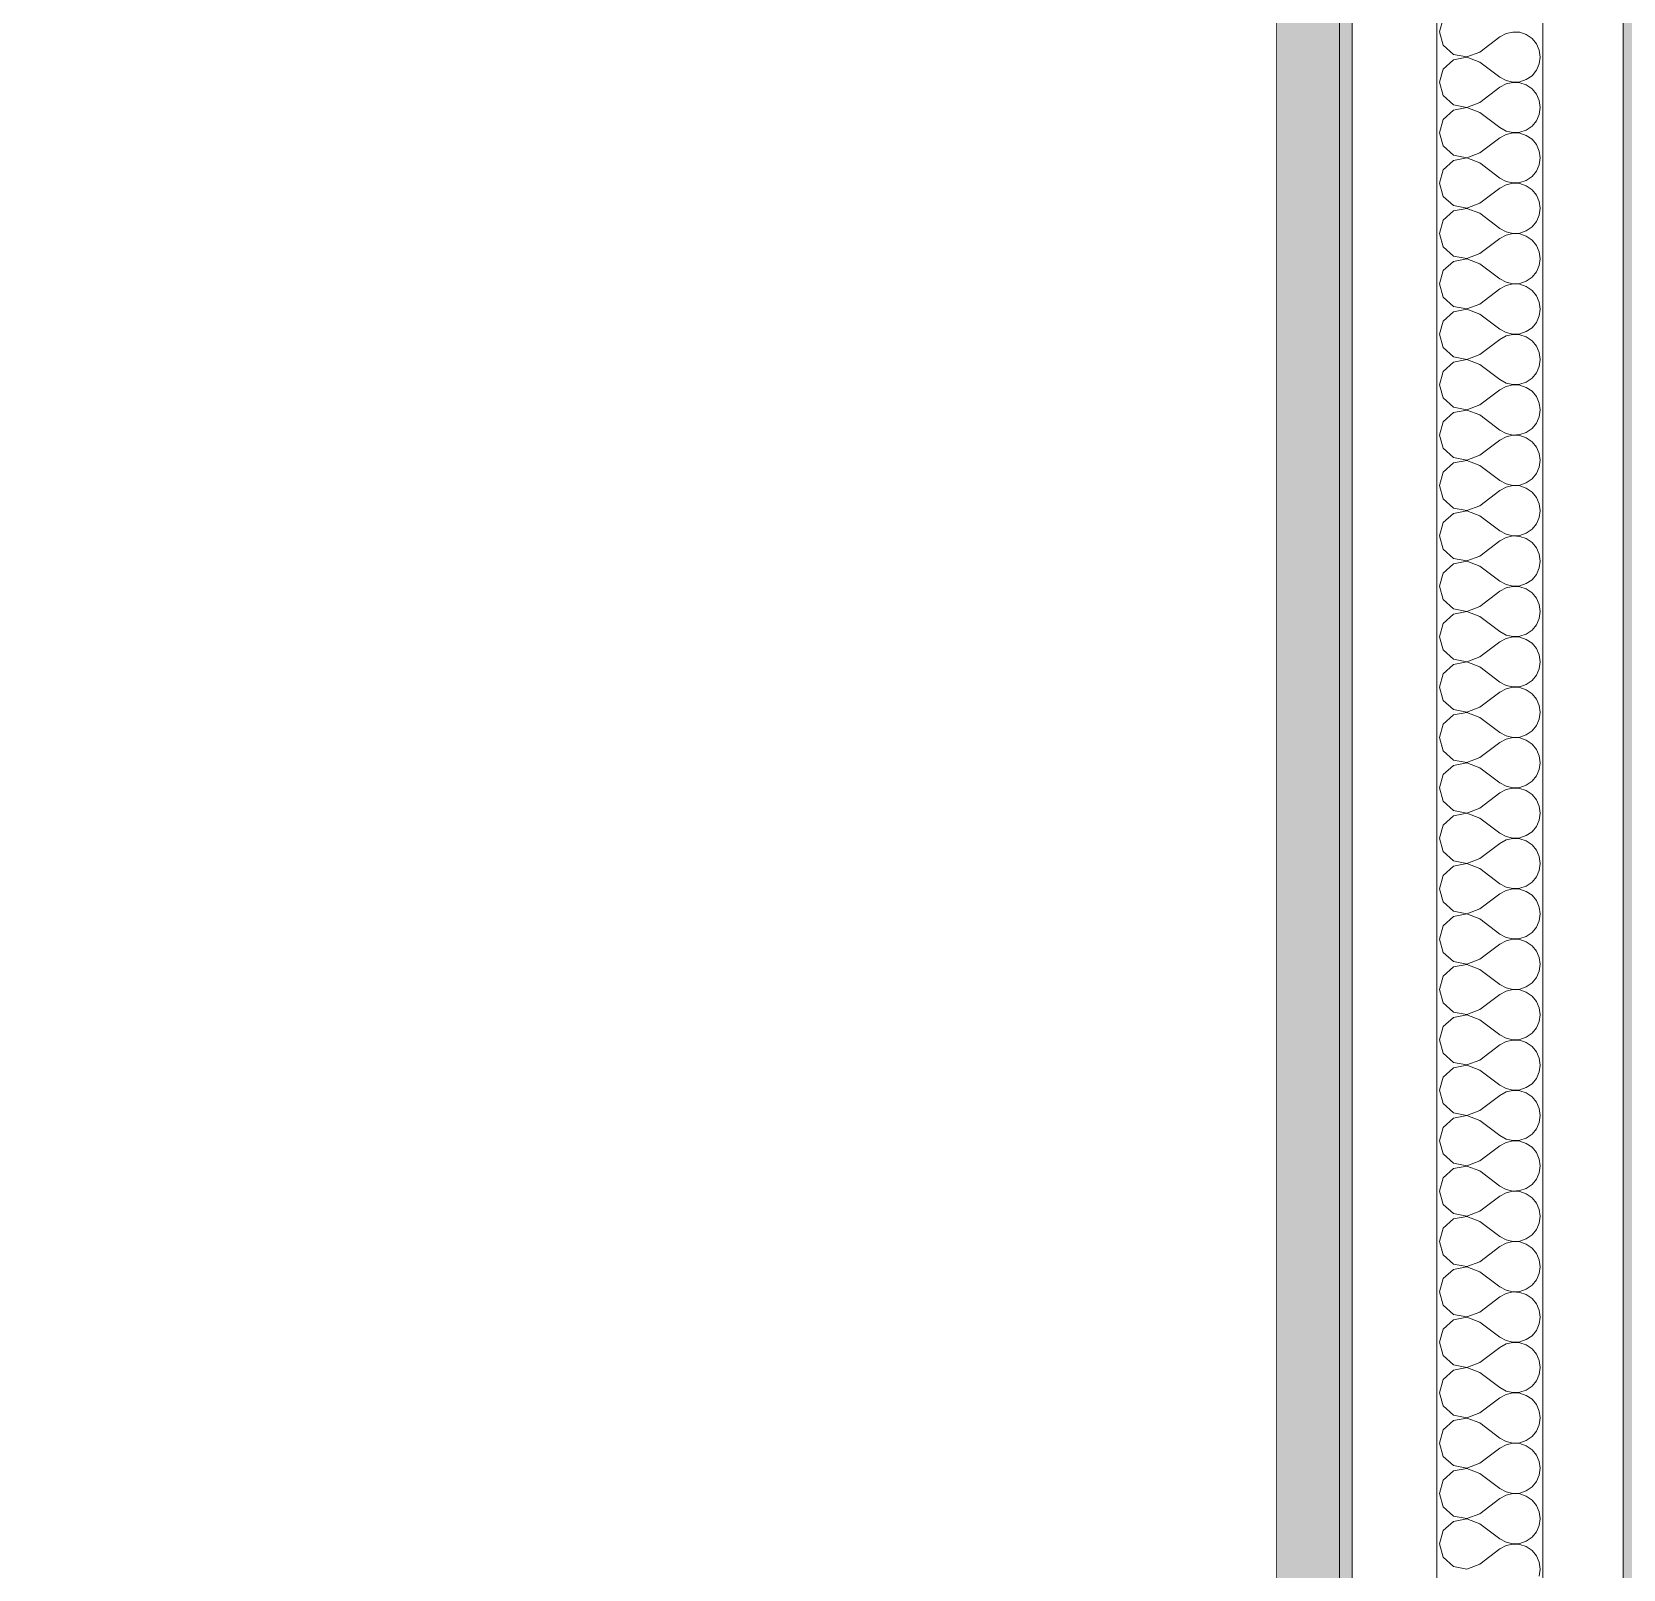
# Model space of a CAD drawing. Header units: millimetres. Extents: x -48147 to 1417267, y -496296 to 18123.
# Drawn here: x 1366228.7 to 1366638.7, y -476941.9 to -476546 of the extents above; entities that cross this region are included whole.
import ezdxf

# ---------------------------------------------------------------- set-up
doc = ezdxf.new("R2010")
doc.units = ezdxf.units.MM
doc.header["$MEASUREMENT"] = 0
doc.linetypes.add('Wipeout_Contour', pattern=[1000, 0, -1000])
doc.layers.add('New_A-25-M_Wall_Int', color=7, linetype='Continuous')
doc.layers.add('New_A-25-M_Wall_Int_Pen_No__1', color=7, linetype='Continuous', lineweight=13)
doc.layers.add('New_A-25-M_Wall_Int_Pen_No__107', color=7, linetype='Continuous', lineweight=15, true_color=0xa6a6a6)

# ---------------------------------------------------------------- blocks, each defined once
blk = doc.blocks.new('*X65', base_point=(1376122.47, -491272.82))
at = {"layer": 'New_A-25-M_Wall_Int_Pen_No__107', "linetype": 'Continuous'}
for p, q in [((1366592.32, -476542.58), (1366591.35, -476545.99)), ((1366591.35, -476545.99), (1366592.32, -476549.4)), ((1366608.5, -476546.42), (1366606.93, -476547.29)), ((1366610.24, -476546.02), (1366608.5, -476546.42)), ((1366612.03, -476546.1), (1366610.24, -476546.02)), ((1366613.73, -476546.67), (1366612.03, -476546.1)), ((1366615.2, -476547.69), (1366613.73, -476546.67)), ((1366592.32, -476549.4), (1366594.94, -476551.79)), ((1366601.74, -476551.18), (1366606.93, -476547.29)), ((1366616.35, -476549.07), (1366615.2, -476547.69)), ((1366617.07, -476550.71), (1366616.35, -476549.07)), ((1366617.32, -476552.48), (1366617.07, -476550.71)), ((1366594.94, -476553.17), (1366592.32, -476555.56)), ((1366594.94, -476551.79), (1366598.43, -476552.45)), ((1366598.43, -476552.51), (1366594.94, -476553.17)), ((1366598.43, -476552.45), (1366601.74, -476551.18)), ((1366601.74, -476553.78), (1366598.43, -476552.51)), ((1366601.74, -476553.78), (1366606.93, -476557.67)), ((1366616.35, -476555.89), (1366617.07, -476554.25)), ((1366617.07, -476554.25), (1366617.32, -476552.48)), ((1366592.32, -476555.56), (1366591.35, -476558.97)), ((1366591.35, -476558.97), (1366592.32, -476562.38)), ((1366606.93, -476557.67), (1366608.5, -476558.54)), ((1366608.5, -476558.54), (1366610.24, -476558.94)), ((1366610.24, -476559), (1366608.5, -476559.4)), ((1366610.24, -476558.94), (1366612.03, -476558.86)), ((1366612.03, -476559.08), (1366610.24, -476559)), ((1366612.03, -476558.86), (1366613.73, -476558.29)), ((1366613.73, -476559.66), (1366612.03, -476559.08)), ((1366613.73, -476558.29), (1366615.2, -476557.27)), ((1366615.2, -476557.27), (1366616.35, -476555.89)), ((1366592.32, -476562.38), (1366594.94, -476564.78)), ((1366601.74, -476564.16), (1366606.93, -476560.27)), ((1366608.5, -476559.4), (1366606.93, -476560.27)), ((1366615.2, -476560.67), (1366613.73, -476559.66)), ((1366616.35, -476562.05), (1366615.2, -476560.67)), ((1366617.07, -476563.69), (1366616.35, -476562.05)), ((1366594.94, -476566.15), (1366592.32, -476568.54)), ((1366594.94, -476564.78), (1366598.43, -476565.44)), ((1366598.43, -476565.49), (1366594.94, -476566.15)), ((1366598.43, -476565.44), (1366601.74, -476564.16)), ((1366601.74, -476566.76), (1366598.43, -476565.49)), ((1366601.74, -476566.76), (1366606.93, -476570.65)), ((1366616.35, -476568.87), (1366617.07, -476567.24)), ((1366617.32, -476565.46), (1366617.07, -476563.69)), ((1366617.07, -476567.24), (1366617.32, -476565.46)), ((1366592.32, -476568.54), (1366591.35, -476571.95)), ((1366606.93, -476570.65), (1366608.5, -476571.52)), ((1366612.03, -476571.84), (1366613.73, -476571.27)), ((1366613.73, -476571.27), (1366615.2, -476570.25)), ((1366615.2, -476570.25), (1366616.35, -476568.87)), ((1366591.35, -476571.95), (1366592.32, -476575.36)), ((1366592.32, -476575.36), (1366594.94, -476577.76)), ((1366601.74, -476577.14), (1366606.93, -476573.25)), ((1366608.5, -476572.38), (1366606.93, -476573.25)), ((1366608.5, -476571.52), (1366610.24, -476571.93)), ((1366610.24, -476571.98), (1366608.5, -476572.38)), ((1366610.24, -476571.93), (1366612.03, -476571.84)), ((1366612.03, -476572.07), (1366610.24, -476571.98)), ((1366613.73, -476572.64), (1366612.03, -476572.07)), ((1366615.2, -476573.65), (1366613.73, -476572.64)), ((1366616.35, -476575.03), (1366615.2, -476573.65)), ((1366617.07, -476576.67), (1366616.35, -476575.03)), ((1366594.94, -476579.13), (1366592.32, -476581.52)), ((1366594.94, -476577.76), (1366598.43, -476578.42)), ((1366598.43, -476578.47), (1366594.94, -476579.13)), ((1366598.43, -476578.42), (1366601.74, -476577.14)), ((1366601.74, -476579.74), (1366598.43, -476578.47)), ((1366617.32, -476578.44), (1366617.07, -476576.67)), ((1366617.07, -476580.22), (1366617.32, -476578.44)), ((1366592.32, -476581.52), (1366591.35, -476584.93)), ((1366601.74, -476579.74), (1366606.93, -476583.64)), ((1366606.93, -476583.64), (1366608.5, -476584.5)), ((1366613.73, -476584.25), (1366615.2, -476583.23)), ((1366615.2, -476583.23), (1366616.35, -476581.86)), ((1366616.35, -476581.86), (1366617.07, -476580.22)), ((1366591.35, -476584.93), (1366592.32, -476588.35)), ((1366601.74, -476590.13), (1366606.93, -476586.23)), ((1366608.5, -476585.37), (1366606.93, -476586.23)), ((1366608.5, -476584.5), (1366610.24, -476584.91)), ((1366610.24, -476584.96), (1366608.5, -476585.37)), ((1366610.24, -476584.91), (1366612.03, -476584.82)), ((1366612.03, -476585.05), (1366610.24, -476584.96)), ((1366612.03, -476584.82), (1366613.73, -476584.25)), ((1366613.73, -476585.62), (1366612.03, -476585.05)), ((1366615.2, -476586.63), (1366613.73, -476585.62)), ((1366616.35, -476588.01), (1366615.2, -476586.63)), ((1366592.32, -476588.35), (1366594.94, -476590.74)), ((1366594.94, -476590.74), (1366598.43, -476591.4)), ((1366598.43, -476591.45), (1366594.94, -476592.11)), ((1366598.43, -476591.4), (1366601.74, -476590.13)), ((1366601.74, -476592.72), (1366598.43, -476591.45)), ((1366617.07, -476589.65), (1366616.35, -476588.01)), ((1366617.32, -476591.42), (1366617.07, -476589.65)), ((1366617.07, -476593.2), (1366617.32, -476591.42)), ((1366592.32, -476594.5), (1366591.35, -476597.92)), ((1366594.94, -476592.11), (1366592.32, -476594.5)), ((1366601.74, -476592.72), (1366606.93, -476596.62)), ((1366615.2, -476596.22), (1366616.35, -476594.84)), ((1366616.35, -476594.84), (1366617.07, -476593.2)), ((1366591.35, -476597.92), (1366592.32, -476601.33)), ((1366601.74, -476603.11), (1366606.93, -476599.21)), ((1366606.93, -476596.62), (1366608.5, -476597.48)), ((1366608.5, -476598.35), (1366606.93, -476599.21)), ((1366608.5, -476597.48), (1366610.24, -476597.89)), ((1366610.24, -476597.94), (1366608.5, -476598.35)), ((1366610.24, -476597.89), (1366612.03, -476597.8)), ((1366612.03, -476598.03), (1366610.24, -476597.94)), ((1366612.03, -476597.8), (1366613.73, -476597.23)), ((1366613.73, -476598.6), (1366612.03, -476598.03)), ((1366613.73, -476597.23), (1366615.2, -476596.22)), ((1366615.2, -476599.61), (1366613.73, -476598.6)), ((1366616.35, -476600.99), (1366615.2, -476599.61)), ((1366592.32, -476601.33), (1366594.94, -476603.72)), ((1366594.94, -476603.72), (1366598.43, -476604.38)), ((1366598.43, -476604.38), (1366601.74, -476603.11)), ((1366617.07, -476602.63), (1366616.35, -476600.99)), ((1366617.32, -476604.41), (1366617.07, -476602.63)), ((1366592.32, -476607.48), (1366591.35, -476610.9)), ((1366594.94, -476605.09), (1366592.32, -476607.48)), ((1366598.43, -476604.43), (1366594.94, -476605.09)), ((1366601.74, -476605.7), (1366598.43, -476604.43)), ((1366601.74, -476605.7), (1366606.93, -476609.6)), ((1366615.2, -476609.2), (1366616.35, -476607.82)), ((1366616.35, -476607.82), (1366617.07, -476606.18)), ((1366617.07, -476606.18), (1366617.32, -476604.41)), ((1366591.35, -476610.9), (1366592.32, -476614.31)), ((1366601.74, -476616.09), (1366606.93, -476612.19)), ((1366606.93, -476609.6), (1366608.5, -476610.47)), ((1366608.5, -476611.33), (1366606.93, -476612.19)), ((1366608.5, -476610.47), (1366610.24, -476610.87)), ((1366610.24, -476610.92), (1366608.5, -476611.33)), ((1366610.24, -476610.87), (1366612.03, -476610.78)), ((1366612.03, -476611.01), (1366610.24, -476610.92)), ((1366612.03, -476610.78), (1366613.73, -476610.21)), ((1366613.73, -476611.58), (1366612.03, -476611.01)), ((1366613.73, -476610.21), (1366615.2, -476609.2)), ((1366615.2, -476612.6), (1366613.73, -476611.58)), ((1366592.32, -476614.31), (1366594.94, -476616.7)), ((1366598.43, -476617.36), (1366601.74, -476616.09)), ((1366616.35, -476613.98), (1366615.2, -476612.6)), ((1366617.07, -476615.61), (1366616.35, -476613.98)), ((1366617.32, -476617.39), (1366617.07, -476615.61)), ((1366592.32, -476620.47), (1366591.35, -476623.88)), ((1366594.94, -476618.07), (1366592.32, -476620.47)), ((1366594.94, -476616.7), (1366598.43, -476617.36)), ((1366598.43, -476617.41), (1366594.94, -476618.07)), ((1366601.74, -476618.69), (1366598.43, -476617.41)), ((1366601.74, -476618.69), (1366606.93, -476622.58)), ((1366616.35, -476620.8), (1366617.07, -476619.16)), ((1366617.07, -476619.16), (1366617.32, -476617.39)), ((1366591.35, -476623.88), (1366592.32, -476627.29)), ((1366606.93, -476622.58), (1366608.5, -476623.45)), ((1366608.5, -476624.31), (1366606.93, -476625.18)), ((1366608.5, -476623.45), (1366610.24, -476623.85)), ((1366610.24, -476623.9), (1366608.5, -476624.31)), ((1366610.24, -476623.85), (1366612.03, -476623.77)), ((1366612.03, -476623.99), (1366610.24, -476623.9)), ((1366612.03, -476623.77), (1366613.73, -476623.19)), ((1366613.73, -476624.56), (1366612.03, -476623.99)), ((1366613.73, -476623.19), (1366615.2, -476622.18)), ((1366615.2, -476625.58), (1366613.73, -476624.56)), ((1366615.2, -476622.18), (1366616.35, -476620.8)), ((1366592.32, -476627.29), (1366594.94, -476629.68)), ((1366601.74, -476629.07), (1366606.93, -476625.18)), ((1366616.35, -476626.96), (1366615.2, -476625.58)), ((1366617.07, -476628.6), (1366616.35, -476626.96)), ((1366617.32, -476630.37), (1366617.07, -476628.6)), ((1366594.94, -476631.05), (1366592.32, -476633.45)), ((1366594.94, -476629.68), (1366598.43, -476630.34)), ((1366598.43, -476630.4), (1366594.94, -476631.05)), ((1366598.43, -476630.34), (1366601.74, -476629.07)), ((1366601.74, -476631.67), (1366598.43, -476630.4)), ((1366601.74, -476631.67), (1366606.93, -476635.56)), ((1366616.35, -476633.78), (1366617.07, -476632.14)), ((1366617.07, -476632.14), (1366617.32, -476630.37)), ((1366592.32, -476633.45), (1366591.35, -476636.86)), ((1366591.35, -476636.86), (1366592.32, -476640.27)), ((1366606.93, -476635.56), (1366608.5, -476636.43)), ((1366608.5, -476636.43), (1366610.24, -476636.83)), ((1366610.24, -476636.89), (1366608.5, -476637.29)), ((1366610.24, -476636.83), (1366612.03, -476636.75)), ((1366612.03, -476636.97), (1366610.24, -476636.89)), ((1366612.03, -476636.75), (1366613.73, -476636.17)), ((1366613.73, -476637.55), (1366612.03, -476636.97)), ((1366613.73, -476636.17), (1366615.2, -476635.16)), ((1366615.2, -476635.16), (1366616.35, -476633.78)), ((1366592.32, -476640.27), (1366594.94, -476642.67)), ((1366601.74, -476642.05), (1366606.93, -476638.16)), ((1366608.5, -476637.29), (1366606.93, -476638.16)), ((1366615.2, -476638.56), (1366613.73, -476637.55)), ((1366616.35, -476639.94), (1366615.2, -476638.56)), ((1366617.07, -476641.58), (1366616.35, -476639.94)), ((1366594.94, -476644.04), (1366592.32, -476646.43)), ((1366594.94, -476642.67), (1366598.43, -476643.32)), ((1366598.43, -476643.38), (1366594.94, -476644.04)), ((1366598.43, -476643.32), (1366601.74, -476642.05)), ((1366601.74, -476644.65), (1366598.43, -476643.38)), ((1366601.74, -476644.65), (1366606.93, -476648.54)), ((1366616.35, -476646.76), (1366617.07, -476645.12)), ((1366617.32, -476643.35), (1366617.07, -476641.58)), ((1366617.07, -476645.12), (1366617.32, -476643.35)), ((1366592.32, -476646.43), (1366591.35, -476649.84)), ((1366606.93, -476648.54), (1366608.5, -476649.41)), ((1366612.03, -476649.73), (1366613.73, -476649.16)), ((1366613.73, -476649.16), (1366615.2, -476648.14)), ((1366615.2, -476648.14), (1366616.35, -476646.76)), ((1366591.35, -476649.84), (1366592.32, -476653.25)), ((1366592.32, -476653.25), (1366594.94, -476655.65)), ((1366601.74, -476655.03), (1366606.93, -476651.14)), ((1366608.5, -476650.27), (1366606.93, -476651.14)), ((1366608.5, -476649.41), (1366610.24, -476649.82)), ((1366610.24, -476649.87), (1366608.5, -476650.27)), ((1366610.24, -476649.82), (1366612.03, -476649.73)), ((1366612.03, -476649.95), (1366610.24, -476649.87)), ((1366613.73, -476650.53), (1366612.03, -476649.95)), ((1366615.2, -476651.54), (1366613.73, -476650.53)), ((1366616.35, -476652.92), (1366615.2, -476651.54)), ((1366617.07, -476654.56), (1366616.35, -476652.92)), ((1366594.94, -476657.02), (1366592.32, -476659.41)), ((1366594.94, -476655.65), (1366598.43, -476656.31)), ((1366598.43, -476656.36), (1366594.94, -476657.02)), ((1366598.43, -476656.31), (1366601.74, -476655.03)), ((1366601.74, -476657.63), (1366598.43, -476656.36)), ((1366617.32, -476656.33), (1366617.07, -476654.56)), ((1366617.07, -476658.11), (1366617.32, -476656.33)), ((1366592.32, -476659.41), (1366591.35, -476662.82)), ((1366601.74, -476657.63), (1366606.93, -476661.52)), ((1366606.93, -476661.52), (1366608.5, -476662.39)), ((1366613.73, -476662.14), (1366615.2, -476661.12)), ((1366615.2, -476661.12), (1366616.35, -476659.74)), ((1366616.35, -476659.74), (1366617.07, -476658.11)), ((1366591.35, -476662.82), (1366592.32, -476666.24)), ((1366601.74, -476668.02), (1366606.93, -476664.12)), ((1366608.5, -476663.25), (1366606.93, -476664.12)), ((1366608.5, -476662.39), (1366610.24, -476662.8)), ((1366610.24, -476662.85), (1366608.5, -476663.25)), ((1366610.24, -476662.8), (1366612.03, -476662.71)), ((1366612.03, -476662.94), (1366610.24, -476662.85)), ((1366612.03, -476662.71), (1366613.73, -476662.14)), ((1366613.73, -476663.51), (1366612.03, -476662.94)), ((1366615.2, -476664.52), (1366613.73, -476663.51)), ((1366616.35, -476665.9), (1366615.2, -476664.52)), ((1366592.32, -476666.24), (1366594.94, -476668.63)), ((1366594.94, -476668.63), (1366598.43, -476669.29)), ((1366598.43, -476669.34), (1366594.94, -476670)), ((1366598.43, -476669.29), (1366601.74, -476668.02)), ((1366601.74, -476670.61), (1366598.43, -476669.34)), ((1366617.07, -476667.54), (1366616.35, -476665.9)), ((1366617.32, -476669.31), (1366617.07, -476667.54)), ((1366617.07, -476671.09), (1366617.32, -476669.31)), ((1366592.32, -476672.39), (1366591.35, -476675.8)), ((1366594.94, -476670), (1366592.32, -476672.39)), ((1366601.74, -476670.61), (1366606.93, -476674.51)), ((1366615.2, -476674.1), (1366616.35, -476672.73)), ((1366616.35, -476672.73), (1366617.07, -476671.09)), ((1366591.35, -476675.8), (1366592.32, -476679.22)), ((1366601.74, -476681), (1366606.93, -476677.1)), ((1366606.93, -476674.51), (1366608.5, -476675.37)), ((1366608.5, -476676.24), (1366606.93, -476677.1)), ((1366608.5, -476675.37), (1366610.24, -476675.78)), ((1366610.24, -476675.83), (1366608.5, -476676.24)), ((1366610.24, -476675.78), (1366612.03, -476675.69)), ((1366612.03, -476675.92), (1366610.24, -476675.83)), ((1366612.03, -476675.69), (1366613.73, -476675.12)), ((1366613.73, -476676.49), (1366612.03, -476675.92)), ((1366613.73, -476675.12), (1366615.2, -476674.1)), ((1366615.2, -476677.5), (1366613.73, -476676.49)), ((1366616.35, -476678.88), (1366615.2, -476677.5)), ((1366592.32, -476679.22), (1366594.94, -476681.61)), ((1366594.94, -476681.61), (1366598.43, -476682.27)), ((1366598.43, -476682.27), (1366601.74, -476681)), ((1366617.07, -476680.52), (1366616.35, -476678.88)), ((1366617.32, -476682.3), (1366617.07, -476680.52)), ((1366592.32, -476685.37), (1366591.35, -476688.79)), ((1366594.94, -476682.98), (1366592.32, -476685.37)), ((1366598.43, -476682.32), (1366594.94, -476682.98)), ((1366601.74, -476683.59), (1366598.43, -476682.32)), ((1366601.74, -476683.59), (1366606.93, -476687.49)), ((1366615.2, -476687.09), (1366616.35, -476685.71)), ((1366616.35, -476685.71), (1366617.07, -476684.07)), ((1366617.07, -476684.07), (1366617.32, -476682.3)), ((1366591.35, -476688.79), (1366592.32, -476692.2)), ((1366601.74, -476693.98), (1366606.93, -476690.08)), ((1366606.93, -476687.49), (1366608.5, -476688.35)), ((1366608.5, -476689.22), (1366606.93, -476690.08)), ((1366608.5, -476688.35), (1366610.24, -476688.76)), ((1366610.24, -476688.81), (1366608.5, -476689.22)), ((1366610.24, -476688.76), (1366612.03, -476688.67)), ((1366612.03, -476688.9), (1366610.24, -476688.81)), ((1366612.03, -476688.67), (1366613.73, -476688.1)), ((1366613.73, -476689.47), (1366612.03, -476688.9)), ((1366613.73, -476688.1), (1366615.2, -476687.09)), ((1366615.2, -476690.49), (1366613.73, -476689.47)), ((1366592.32, -476692.2), (1366594.94, -476694.59)), ((1366598.43, -476695.25), (1366601.74, -476693.98)), ((1366616.35, -476691.86), (1366615.2, -476690.49)), ((1366617.07, -476693.5), (1366616.35, -476691.86)), ((1366617.32, -476695.28), (1366617.07, -476693.5)), ((1366592.32, -476698.36), (1366591.35, -476701.77)), ((1366594.94, -476695.96), (1366592.32, -476698.36)), ((1366594.94, -476694.59), (1366598.43, -476695.25)), ((1366598.43, -476695.3), (1366594.94, -476695.96)), ((1366601.74, -476696.57), (1366598.43, -476695.3)), ((1366601.74, -476696.57), (1366606.93, -476700.47)), ((1366616.35, -476698.69), (1366617.07, -476697.05)), ((1366617.07, -476697.05), (1366617.32, -476695.28)), ((1366591.35, -476701.77), (1366592.32, -476705.18)), ((1366606.93, -476700.47), (1366608.5, -476701.34)), ((1366608.5, -476702.2), (1366606.93, -476703.07)), ((1366608.5, -476701.34), (1366610.24, -476701.74)), ((1366610.24, -476701.79), (1366608.5, -476702.2)), ((1366610.24, -476701.74), (1366612.03, -476701.65)), ((1366612.03, -476701.88), (1366610.24, -476701.79)), ((1366612.03, -476701.65), (1366613.73, -476701.08)), ((1366613.73, -476702.45), (1366612.03, -476701.88)), ((1366613.73, -476701.08), (1366615.2, -476700.07)), ((1366615.2, -476703.47), (1366613.73, -476702.45)), ((1366615.2, -476700.07), (1366616.35, -476698.69)), ((1366592.32, -476705.18), (1366594.94, -476707.57)), ((1366601.74, -476706.96), (1366606.93, -476703.07)), ((1366616.35, -476704.85), (1366615.2, -476703.47)), ((1366617.07, -476706.48), (1366616.35, -476704.85)), ((1366617.32, -476708.26), (1366617.07, -476706.48)), ((1366594.94, -476708.94), (1366592.32, -476711.34)), ((1366594.94, -476707.57), (1366598.43, -476708.23)), ((1366598.43, -476708.28), (1366594.94, -476708.94)), ((1366598.43, -476708.23), (1366601.74, -476706.96)), ((1366601.74, -476709.56), (1366598.43, -476708.28)), ((1366601.74, -476709.56), (1366606.93, -476713.45)), ((1366616.35, -476711.67), (1366617.07, -476710.03)), ((1366617.07, -476710.03), (1366617.32, -476708.26)), ((1366592.32, -476711.34), (1366591.35, -476714.75)), ((1366591.35, -476714.75), (1366592.32, -476718.16)), ((1366606.93, -476713.45), (1366608.5, -476714.32)), ((1366608.5, -476714.32), (1366610.24, -476714.72)), ((1366610.24, -476714.78), (1366608.5, -476715.18)), ((1366610.24, -476714.72), (1366612.03, -476714.64)), ((1366612.03, -476714.86), (1366610.24, -476714.78)), ((1366612.03, -476714.64), (1366613.73, -476714.06)), ((1366613.73, -476715.43), (1366612.03, -476714.86)), ((1366613.73, -476714.06), (1366615.2, -476713.05)), ((1366615.2, -476713.05), (1366616.35, -476711.67)), ((1366592.32, -476718.16), (1366594.94, -476720.55)), ((1366601.74, -476719.94), (1366606.93, -476716.05)), ((1366608.5, -476715.18), (1366606.93, -476716.05)), ((1366615.2, -476716.45), (1366613.73, -476715.43)), ((1366616.35, -476717.83), (1366615.2, -476716.45)), ((1366617.07, -476719.47), (1366616.35, -476717.83)), ((1366594.94, -476721.92), (1366592.32, -476724.32)), ((1366594.94, -476720.55), (1366598.43, -476721.21)), ((1366598.43, -476721.27), (1366594.94, -476721.92)), ((1366598.43, -476721.21), (1366601.74, -476719.94)), ((1366601.74, -476722.54), (1366598.43, -476721.27)), ((1366601.74, -476722.54), (1366606.93, -476726.43)), ((1366616.35, -476724.65), (1366617.07, -476723.01)), ((1366617.32, -476721.24), (1366617.07, -476719.47)), ((1366617.07, -476723.01), (1366617.32, -476721.24)), ((1366592.32, -476724.32), (1366591.35, -476727.73)), ((1366606.93, -476726.43), (1366608.5, -476727.3)), ((1366612.03, -476727.62), (1366613.73, -476727.05)), ((1366613.73, -476727.05), (1366615.2, -476726.03)), ((1366615.2, -476726.03), (1366616.35, -476724.65)), ((1366591.35, -476727.73), (1366592.32, -476731.14)), ((1366592.32, -476731.14), (1366594.94, -476733.54)), ((1366601.74, -476732.92), (1366606.93, -476729.03)), ((1366608.5, -476728.16), (1366606.93, -476729.03)), ((1366608.5, -476727.3), (1366610.24, -476727.7)), ((1366610.24, -476727.76), (1366608.5, -476728.16)), ((1366610.24, -476727.7), (1366612.03, -476727.62)), ((1366612.03, -476727.84), (1366610.24, -476727.76)), ((1366613.73, -476728.42), (1366612.03, -476727.84)), ((1366615.2, -476729.43), (1366613.73, -476728.42)), ((1366616.35, -476730.81), (1366615.2, -476729.43)), ((1366617.07, -476732.45), (1366616.35, -476730.81)), ((1366594.94, -476734.91), (1366592.32, -476737.3)), ((1366594.94, -476733.54), (1366598.43, -476734.2)), ((1366598.43, -476734.25), (1366594.94, -476734.91)), ((1366598.43, -476734.2), (1366601.74, -476732.92)), ((1366601.74, -476735.52), (1366598.43, -476734.25)), ((1366617.32, -476734.22), (1366617.07, -476732.45)), ((1366617.07, -476735.99), (1366617.32, -476734.22)), ((1366592.32, -476737.3), (1366591.35, -476740.71)), ((1366601.74, -476735.52), (1366606.93, -476739.41)), ((1366606.93, -476739.41), (1366608.5, -476740.28)), ((1366613.73, -476740.03), (1366615.2, -476739.01)), ((1366615.2, -476739.01), (1366616.35, -476737.63)), ((1366616.35, -476737.63), (1366617.07, -476735.99)), ((1366591.35, -476740.71), (1366592.32, -476744.12)), ((1366601.74, -476745.9), (1366606.93, -476742.01)), ((1366608.5, -476741.14), (1366606.93, -476742.01)), ((1366608.5, -476740.28), (1366610.24, -476740.69)), ((1366610.24, -476740.74), (1366608.5, -476741.14)), ((1366610.24, -476740.69), (1366612.03, -476740.6)), ((1366612.03, -476740.83), (1366610.24, -476740.74)), ((1366612.03, -476740.6), (1366613.73, -476740.03)), ((1366613.73, -476741.4), (1366612.03, -476740.83)), ((1366615.2, -476742.41), (1366613.73, -476741.4)), ((1366616.35, -476743.79), (1366615.2, -476742.41)), ((1366592.32, -476744.12), (1366594.94, -476746.52)), ((1366594.94, -476746.52), (1366598.43, -476747.18)), ((1366598.43, -476747.23), (1366594.94, -476747.89)), ((1366598.43, -476747.18), (1366601.74, -476745.9)), ((1366601.74, -476748.5), (1366598.43, -476747.23)), ((1366617.07, -476745.43), (1366616.35, -476743.79)), ((1366617.32, -476747.2), (1366617.07, -476745.43)), ((1366617.07, -476748.98), (1366617.32, -476747.2)), ((1366592.32, -476750.28), (1366591.35, -476753.69)), ((1366594.94, -476747.89), (1366592.32, -476750.28)), ((1366601.74, -476748.5), (1366606.93, -476752.4)), ((1366615.2, -476751.99), (1366616.35, -476750.62)), ((1366616.35, -476750.62), (1366617.07, -476748.98)), ((1366591.35, -476753.69), (1366592.32, -476757.11)), ((1366601.74, -476758.89), (1366606.93, -476754.99)), ((1366606.93, -476752.4), (1366608.5, -476753.26)), ((1366608.5, -476754.13), (1366606.93, -476754.99)), ((1366608.5, -476753.26), (1366610.24, -476753.67)), ((1366610.24, -476753.72), (1366608.5, -476754.13)), ((1366610.24, -476753.67), (1366612.03, -476753.58)), ((1366612.03, -476753.81), (1366610.24, -476753.72)), ((1366612.03, -476753.58), (1366613.73, -476753.01)), ((1366613.73, -476754.38), (1366612.03, -476753.81)), ((1366613.73, -476753.01), (1366615.2, -476751.99)), ((1366615.2, -476755.39), (1366613.73, -476754.38)), ((1366616.35, -476756.77), (1366615.2, -476755.39)), ((1366592.32, -476757.11), (1366594.94, -476759.5)), ((1366594.94, -476759.5), (1366598.43, -476760.16)), ((1366598.43, -476760.16), (1366601.74, -476758.89)), ((1366617.07, -476758.41), (1366616.35, -476756.77)), ((1366617.32, -476760.18), (1366617.07, -476758.41)), ((1366592.32, -476763.26), (1366591.35, -476766.68)), ((1366594.94, -476760.87), (1366592.32, -476763.26)), ((1366598.43, -476760.21), (1366594.94, -476760.87)), ((1366601.74, -476761.48), (1366598.43, -476760.21)), ((1366601.74, -476761.48), (1366606.93, -476765.38)), ((1366615.2, -476764.98), (1366616.35, -476763.6)), ((1366616.35, -476763.6), (1366617.07, -476761.96)), ((1366617.07, -476761.96), (1366617.32, -476760.18)), ((1366591.35, -476766.68), (1366592.32, -476770.09)), ((1366601.74, -476771.87), (1366606.93, -476767.97)), ((1366606.93, -476765.38), (1366608.5, -476766.24)), ((1366608.5, -476767.11), (1366606.93, -476767.97)), ((1366608.5, -476766.24), (1366610.24, -476766.65)), ((1366610.24, -476766.7), (1366608.5, -476767.11)), ((1366610.24, -476766.65), (1366612.03, -476766.56)), ((1366612.03, -476766.79), (1366610.24, -476766.7)), ((1366612.03, -476766.56), (1366613.73, -476765.99)), ((1366613.73, -476767.36), (1366612.03, -476766.79)), ((1366613.73, -476765.99), (1366615.2, -476764.98)), ((1366615.2, -476768.37), (1366613.73, -476767.36)), ((1366592.32, -476770.09), (1366594.94, -476772.48)), ((1366598.43, -476773.14), (1366601.74, -476771.87)), ((1366616.35, -476769.75), (1366615.2, -476768.37)), ((1366617.07, -476771.39), (1366616.35, -476769.75)), ((1366617.32, -476773.17), (1366617.07, -476771.39)), ((1366592.32, -476776.24), (1366591.35, -476779.66)), ((1366594.94, -476773.85), (1366592.32, -476776.24)), ((1366594.94, -476772.48), (1366598.43, -476773.14)), ((1366598.43, -476773.19), (1366594.94, -476773.85)), ((1366601.74, -476774.46), (1366598.43, -476773.19)), ((1366601.74, -476774.46), (1366606.93, -476778.36)), ((1366616.35, -476776.58), (1366617.07, -476774.94)), ((1366617.07, -476774.94), (1366617.32, -476773.17)), ((1366591.35, -476779.66), (1366592.32, -476783.07)), ((1366606.93, -476778.36), (1366608.5, -476779.23)), ((1366608.5, -476780.09), (1366606.93, -476780.95)), ((1366608.5, -476779.23), (1366610.24, -476779.63)), ((1366610.24, -476779.68), (1366608.5, -476780.09)), ((1366610.24, -476779.63), (1366612.03, -476779.54)), ((1366612.03, -476779.77), (1366610.24, -476779.68)), ((1366612.03, -476779.54), (1366613.73, -476778.97)), ((1366613.73, -476780.34), (1366612.03, -476779.77)), ((1366613.73, -476778.97), (1366615.2, -476777.96)), ((1366615.2, -476781.36), (1366613.73, -476780.34)), ((1366615.2, -476777.96), (1366616.35, -476776.58)), ((1366592.32, -476783.07), (1366594.94, -476785.46)), ((1366601.74, -476784.85), (1366606.93, -476780.95)), ((1366616.35, -476782.73), (1366615.2, -476781.36)), ((1366617.07, -476784.37), (1366616.35, -476782.73)), ((1366617.32, -476786.15), (1366617.07, -476784.37)), ((1366594.94, -476786.83), (1366592.32, -476789.23)), ((1366594.94, -476785.46), (1366598.43, -476786.12)), ((1366598.43, -476786.17), (1366594.94, -476786.83)), ((1366598.43, -476786.12), (1366601.74, -476784.85)), ((1366601.74, -476787.45), (1366598.43, -476786.17)), ((1366601.74, -476787.45), (1366606.93, -476791.34)), ((1366616.35, -476789.56), (1366617.07, -476787.92)), ((1366617.07, -476787.92), (1366617.32, -476786.15)), ((1366592.32, -476789.23), (1366591.35, -476792.64)), ((1366591.35, -476792.64), (1366592.32, -476796.05)), ((1366606.93, -476791.34), (1366608.5, -476792.21)), ((1366608.5, -476792.21), (1366610.24, -476792.61)), ((1366610.24, -476792.66), (1366608.5, -476793.07)), ((1366610.24, -476792.61), (1366612.03, -476792.53)), ((1366612.03, -476792.75), (1366610.24, -476792.66)), ((1366612.03, -476792.53), (1366613.73, -476791.95)), ((1366613.73, -476793.32), (1366612.03, -476792.75)), ((1366613.73, -476791.95), (1366615.2, -476790.94)), ((1366615.2, -476790.94), (1366616.35, -476789.56)), ((1366592.32, -476796.05), (1366594.94, -476798.44)), ((1366601.74, -476797.83), (1366606.93, -476793.94)), ((1366608.5, -476793.07), (1366606.93, -476793.94)), ((1366615.2, -476794.34), (1366613.73, -476793.32)), ((1366616.35, -476795.72), (1366615.2, -476794.34)), ((1366617.07, -476797.36), (1366616.35, -476795.72)), ((1366594.94, -476799.81), (1366592.32, -476802.21)), ((1366594.94, -476798.44), (1366598.43, -476799.1)), ((1366598.43, -476799.16), (1366594.94, -476799.81)), ((1366598.43, -476799.1), (1366601.74, -476797.83)), ((1366601.74, -476800.43), (1366598.43, -476799.16)), ((1366601.74, -476800.43), (1366606.93, -476804.32)), ((1366616.35, -476802.54), (1366617.07, -476800.9)), ((1366617.32, -476799.13), (1366617.07, -476797.36)), ((1366617.07, -476800.9), (1366617.32, -476799.13)), ((1366592.32, -476802.21), (1366591.35, -476805.62)), ((1366606.93, -476804.32), (1366608.5, -476805.19)), ((1366612.03, -476805.51), (1366613.73, -476804.93)), ((1366613.73, -476804.93), (1366615.2, -476803.92)), ((1366615.2, -476803.92), (1366616.35, -476802.54)), ((1366591.35, -476805.62), (1366592.32, -476809.03)), ((1366592.32, -476809.03), (1366594.94, -476811.43)), ((1366601.74, -476810.81), (1366606.93, -476806.92)), ((1366608.5, -476806.05), (1366606.93, -476806.92)), ((1366608.5, -476805.19), (1366610.24, -476805.59)), ((1366610.24, -476805.65), (1366608.5, -476806.05)), ((1366610.24, -476805.59), (1366612.03, -476805.51)), ((1366612.03, -476805.73), (1366610.24, -476805.65)), ((1366613.73, -476806.3), (1366612.03, -476805.73)), ((1366615.2, -476807.32), (1366613.73, -476806.3)), ((1366616.35, -476808.7), (1366615.2, -476807.32)), ((1366617.07, -476810.34), (1366616.35, -476808.7)), ((1366594.94, -476812.8), (1366592.32, -476815.19)), ((1366594.94, -476811.43), (1366598.43, -476812.08)), ((1366598.43, -476812.14), (1366594.94, -476812.8)), ((1366598.43, -476812.08), (1366601.74, -476810.81)), ((1366601.74, -476813.41), (1366598.43, -476812.14)), ((1366617.32, -476812.11), (1366617.07, -476810.34)), ((1366617.07, -476813.88), (1366617.32, -476812.11)), ((1366592.32, -476815.19), (1366591.35, -476818.6)), ((1366601.74, -476813.41), (1366606.93, -476817.3)), ((1366606.93, -476817.3), (1366608.5, -476818.17)), ((1366613.73, -476817.92), (1366615.2, -476816.9)), ((1366615.2, -476816.9), (1366616.35, -476815.52)), ((1366616.35, -476815.52), (1366617.07, -476813.88)), ((1366591.35, -476818.6), (1366592.32, -476822.01)), ((1366601.74, -476823.79), (1366606.93, -476819.9)), ((1366608.5, -476819.03), (1366606.93, -476819.9)), ((1366608.5, -476818.17), (1366610.24, -476818.57)), ((1366610.24, -476818.63), (1366608.5, -476819.03)), ((1366610.24, -476818.57), (1366612.03, -476818.49)), ((1366612.03, -476818.71), (1366610.24, -476818.63)), ((1366612.03, -476818.49), (1366613.73, -476817.92)), ((1366613.73, -476819.29), (1366612.03, -476818.71)), ((1366615.2, -476820.3), (1366613.73, -476819.29)), ((1366616.35, -476821.68), (1366615.2, -476820.3)), ((1366592.32, -476822.01), (1366594.94, -476824.41)), ((1366594.94, -476824.41), (1366598.43, -476825.07)), ((1366598.43, -476825.12), (1366594.94, -476825.78)), ((1366598.43, -476825.07), (1366601.74, -476823.79)), ((1366601.74, -476826.39), (1366598.43, -476825.12)), ((1366617.07, -476823.32), (1366616.35, -476821.68)), ((1366617.32, -476825.09), (1366617.07, -476823.32)), ((1366617.07, -476826.87), (1366617.32, -476825.09)), ((1366592.32, -476828.17), (1366591.35, -476831.58)), ((1366594.94, -476825.78), (1366592.32, -476828.17)), ((1366601.74, -476826.39), (1366606.93, -476830.28)), ((1366615.2, -476829.88), (1366616.35, -476828.5)), ((1366616.35, -476828.5), (1366617.07, -476826.87)), ((1366591.35, -476831.58), (1366592.32, -476835)), ((1366601.74, -476836.78), (1366606.93, -476832.88)), ((1366606.93, -476830.28), (1366608.5, -476831.15)), ((1366608.5, -476832.01), (1366606.93, -476832.88)), ((1366608.5, -476831.15), (1366610.24, -476831.56)), ((1366610.24, -476831.61), (1366608.5, -476832.01)), ((1366610.24, -476831.56), (1366612.03, -476831.47)), ((1366612.03, -476831.7), (1366610.24, -476831.61)), ((1366612.03, -476831.47), (1366613.73, -476830.9)), ((1366613.73, -476832.27), (1366612.03, -476831.7)), ((1366613.73, -476830.9), (1366615.2, -476829.88)), ((1366615.2, -476833.28), (1366613.73, -476832.27)), ((1366616.35, -476834.66), (1366615.2, -476833.28)), ((1366592.32, -476835), (1366594.94, -476837.39)), ((1366594.94, -476837.39), (1366598.43, -476838.05)), ((1366598.43, -476838.05), (1366601.74, -476836.78)), ((1366617.07, -476836.3), (1366616.35, -476834.66)), ((1366617.32, -476838.07), (1366617.07, -476836.3)), ((1366592.32, -476841.15), (1366591.35, -476844.56)), ((1366594.94, -476838.76), (1366592.32, -476841.15)), ((1366598.43, -476838.1), (1366594.94, -476838.76)), ((1366601.74, -476839.37), (1366598.43, -476838.1)), ((1366601.74, -476839.37), (1366606.93, -476843.27)), ((1366615.2, -476842.86), (1366616.35, -476841.49)), ((1366616.35, -476841.49), (1366617.07, -476839.85)), ((1366617.07, -476839.85), (1366617.32, -476838.07)), ((1366591.35, -476844.56), (1366592.32, -476847.98)), ((1366601.74, -476849.76), (1366606.93, -476845.86)), ((1366606.93, -476843.27), (1366608.5, -476844.13)), ((1366608.5, -476845), (1366606.93, -476845.86)), ((1366608.5, -476844.13), (1366610.24, -476844.54)), ((1366610.24, -476844.59), (1366608.5, -476845)), ((1366610.24, -476844.54), (1366612.03, -476844.45)), ((1366612.03, -476844.68), (1366610.24, -476844.59)), ((1366612.03, -476844.45), (1366613.73, -476843.88)), ((1366613.73, -476845.25), (1366612.03, -476844.68)), ((1366613.73, -476843.88), (1366615.2, -476842.86)), ((1366615.2, -476846.26), (1366613.73, -476845.25)), ((1366592.32, -476847.98), (1366594.94, -476850.37)), ((1366598.43, -476851.03), (1366601.74, -476849.76)), ((1366616.35, -476847.64), (1366615.2, -476846.26)), ((1366617.07, -476849.28), (1366616.35, -476847.64)), ((1366617.32, -476851.05), (1366617.07, -476849.28)), ((1366592.32, -476854.13), (1366591.35, -476857.55)), ((1366594.94, -476851.74), (1366592.32, -476854.13)), ((1366594.94, -476850.37), (1366598.43, -476851.03)), ((1366598.43, -476851.08), (1366594.94, -476851.74)), ((1366601.74, -476852.35), (1366598.43, -476851.08)), ((1366601.74, -476852.35), (1366606.93, -476856.25)), ((1366616.35, -476854.47), (1366617.07, -476852.83)), ((1366617.07, -476852.83), (1366617.32, -476851.05)), ((1366591.35, -476857.55), (1366592.32, -476860.96)), ((1366606.93, -476856.25), (1366608.5, -476857.11)), ((1366608.5, -476857.98), (1366606.93, -476858.84)), ((1366608.5, -476857.11), (1366610.24, -476857.52)), ((1366610.24, -476857.57), (1366608.5, -476857.98)), ((1366610.24, -476857.52), (1366612.03, -476857.43)), ((1366612.03, -476857.66), (1366610.24, -476857.57)), ((1366612.03, -476857.43), (1366613.73, -476856.86)), ((1366613.73, -476858.23), (1366612.03, -476857.66)), ((1366613.73, -476856.86), (1366615.2, -476855.85)), ((1366615.2, -476859.25), (1366613.73, -476858.23)), ((1366615.2, -476855.85), (1366616.35, -476854.47)), ((1366592.32, -476860.96), (1366594.94, -476863.35)), ((1366601.74, -476862.74), (1366606.93, -476858.84)), ((1366616.35, -476860.62), (1366615.2, -476859.25)), ((1366617.07, -476862.26), (1366616.35, -476860.62)), ((1366617.32, -476864.04), (1366617.07, -476862.26)), ((1366594.94, -476864.72), (1366592.32, -476867.11)), ((1366594.94, -476863.35), (1366598.43, -476864.01)), ((1366598.43, -476864.06), (1366594.94, -476864.72)), ((1366598.43, -476864.01), (1366601.74, -476862.74)), ((1366601.74, -476865.33), (1366598.43, -476864.06)), ((1366601.74, -476865.33), (1366606.93, -476869.23)), ((1366616.35, -476867.45), (1366617.07, -476865.81)), ((1366617.07, -476865.81), (1366617.32, -476864.04)), ((1366592.32, -476867.11), (1366591.35, -476870.53)), ((1366591.35, -476870.53), (1366592.32, -476873.94)), ((1366606.93, -476869.23), (1366608.5, -476870.1)), ((1366608.5, -476870.1), (1366610.24, -476870.5)), ((1366610.24, -476870.55), (1366608.5, -476870.96)), ((1366610.24, -476870.5), (1366612.03, -476870.41)), ((1366612.03, -476870.64), (1366610.24, -476870.55)), ((1366612.03, -476870.41), (1366613.73, -476869.84)), ((1366613.73, -476871.21), (1366612.03, -476870.64)), ((1366613.73, -476869.84), (1366615.2, -476868.83)), ((1366615.2, -476868.83), (1366616.35, -476867.45)), ((1366592.32, -476873.94), (1366594.94, -476876.33)), ((1366601.74, -476875.72), (1366606.93, -476871.83)), ((1366608.5, -476870.96), (1366606.93, -476871.83)), ((1366615.2, -476872.23), (1366613.73, -476871.21)), ((1366616.35, -476873.61), (1366615.2, -476872.23)), ((1366617.07, -476875.24), (1366616.35, -476873.61)), ((1366594.94, -476877.7), (1366592.32, -476880.1)), ((1366594.94, -476876.33), (1366598.43, -476876.99)), ((1366598.43, -476877.04), (1366594.94, -476877.7)), ((1366598.43, -476876.99), (1366601.74, -476875.72)), ((1366601.74, -476878.32), (1366598.43, -476877.04)), ((1366601.74, -476878.32), (1366606.93, -476882.21)), ((1366616.35, -476880.43), (1366617.07, -476878.79)), ((1366617.32, -476877.02), (1366617.07, -476875.24)), ((1366617.07, -476878.79), (1366617.32, -476877.02)), ((1366592.32, -476880.1), (1366591.35, -476883.51)), ((1366606.93, -476882.21), (1366608.5, -476883.08)), ((1366612.03, -476883.4), (1366613.73, -476882.82)), ((1366613.73, -476882.82), (1366615.2, -476881.81)), ((1366615.2, -476881.81), (1366616.35, -476880.43)), ((1366591.35, -476883.51), (1366592.32, -476886.92)), ((1366592.32, -476886.92), (1366594.94, -476889.31)), ((1366601.74, -476888.7), (1366606.93, -476884.81)), ((1366608.5, -476883.94), (1366606.93, -476884.81)), ((1366608.5, -476883.08), (1366610.24, -476883.48)), ((1366610.24, -476883.54), (1366608.5, -476883.94)), ((1366610.24, -476883.48), (1366612.03, -476883.4)), ((1366612.03, -476883.62), (1366610.24, -476883.54)), ((1366613.73, -476884.19), (1366612.03, -476883.62)), ((1366615.2, -476885.21), (1366613.73, -476884.19)), ((1366616.35, -476886.59), (1366615.2, -476885.21)), ((1366617.07, -476888.23), (1366616.35, -476886.59)), ((1366594.94, -476890.68), (1366592.32, -476893.08)), ((1366594.94, -476889.31), (1366598.43, -476889.97)), ((1366598.43, -476890.03), (1366594.94, -476890.68)), ((1366598.43, -476889.97), (1366601.74, -476888.7)), ((1366601.74, -476891.3), (1366598.43, -476890.03)), ((1366617.32, -476890), (1366617.07, -476888.23)), ((1366617.07, -476891.77), (1366617.32, -476890)), ((1366592.32, -476893.08), (1366591.35, -476896.49)), ((1366601.74, -476891.3), (1366606.93, -476895.19)), ((1366606.93, -476895.19), (1366608.5, -476896.06)), ((1366613.73, -476895.81), (1366615.2, -476894.79)), ((1366615.2, -476894.79), (1366616.35, -476893.41)), ((1366616.35, -476893.41), (1366617.07, -476891.77)), ((1366591.35, -476896.49), (1366592.32, -476899.9)), ((1366601.74, -476901.68), (1366606.93, -476897.79)), ((1366608.5, -476896.92), (1366606.93, -476897.79)), ((1366608.5, -476896.06), (1366610.24, -476896.46)), ((1366610.24, -476896.52), (1366608.5, -476896.92)), ((1366610.24, -476896.46), (1366612.03, -476896.38)), ((1366612.03, -476896.6), (1366610.24, -476896.52)), ((1366612.03, -476896.38), (1366613.73, -476895.81)), ((1366613.73, -476897.18), (1366612.03, -476896.6)), ((1366615.2, -476898.19), (1366613.73, -476897.18)), ((1366616.35, -476899.57), (1366615.2, -476898.19)), ((1366592.32, -476899.9), (1366594.94, -476902.3)), ((1366594.94, -476902.3), (1366598.43, -476902.95)), ((1366598.43, -476903.01), (1366594.94, -476903.67)), ((1366598.43, -476902.95), (1366601.74, -476901.68)), ((1366601.74, -476904.28), (1366598.43, -476903.01)), ((1366617.07, -476901.21), (1366616.35, -476899.57)), ((1366617.32, -476902.98), (1366617.07, -476901.21)), ((1366617.07, -476904.75), (1366617.32, -476902.98)), ((1366592.32, -476906.06), (1366591.35, -476909.47)), ((1366594.94, -476903.67), (1366592.32, -476906.06)), ((1366601.74, -476904.28), (1366606.93, -476908.17)), ((1366615.2, -476907.77), (1366616.35, -476906.39)), ((1366616.35, -476906.39), (1366617.07, -476904.75)), ((1366591.35, -476909.47), (1366592.32, -476912.88)), ((1366601.74, -476914.66), (1366606.93, -476910.77)), ((1366606.93, -476908.17), (1366608.5, -476909.04)), ((1366608.5, -476909.9), (1366606.93, -476910.77)), ((1366608.5, -476909.04), (1366610.24, -476909.45)), ((1366610.24, -476909.5), (1366608.5, -476909.9)), ((1366610.24, -476909.45), (1366612.03, -476909.36)), ((1366612.03, -476909.58), (1366610.24, -476909.5)), ((1366612.03, -476909.36), (1366613.73, -476908.79)), ((1366613.73, -476910.16), (1366612.03, -476909.58)), ((1366613.73, -476908.79), (1366615.2, -476907.77)), ((1366615.2, -476911.17), (1366613.73, -476910.16)), ((1366616.35, -476912.55), (1366615.2, -476911.17)), ((1366592.32, -476912.88), (1366594.94, -476915.28)), ((1366594.94, -476915.28), (1366598.43, -476915.94)), ((1366598.43, -476915.94), (1366601.74, -476914.66)), ((1366617.07, -476914.19), (1366616.35, -476912.55)), ((1366617.32, -476915.96), (1366617.07, -476914.19)), ((1366592.32, -476919.04), (1366591.35, -476922.45)), ((1366594.94, -476916.65), (1366592.32, -476919.04)), ((1366598.43, -476915.99), (1366594.94, -476916.65)), ((1366601.74, -476917.26), (1366598.43, -476915.99)), ((1366601.74, -476917.26), (1366606.93, -476921.16)), ((1366615.2, -476920.75), (1366616.35, -476919.38)), ((1366616.35, -476919.38), (1366617.07, -476917.74)), ((1366617.07, -476917.74), (1366617.32, -476915.96)), ((1366591.35, -476922.45), (1366592.32, -476925.87)), ((1366601.74, -476927.65), (1366606.93, -476923.75)), ((1366606.93, -476921.16), (1366608.5, -476922.02)), ((1366608.5, -476922.88), (1366606.93, -476923.75)), ((1366608.5, -476922.02), (1366610.24, -476922.43)), ((1366610.24, -476922.48), (1366608.5, -476922.88)), ((1366610.24, -476922.43), (1366612.03, -476922.34)), ((1366612.03, -476922.57), (1366610.24, -476922.48)), ((1366612.03, -476922.34), (1366613.73, -476921.77)), ((1366613.73, -476923.14), (1366612.03, -476922.57)), ((1366613.73, -476921.77), (1366615.2, -476920.75)), ((1366615.2, -476924.15), (1366613.73, -476923.14)), ((1366592.32, -476925.87), (1366594.94, -476928.26)), ((1366598.43, -476928.92), (1366601.74, -476927.65)), ((1366616.35, -476925.53), (1366615.2, -476924.15)), ((1366617.07, -476927.17), (1366616.35, -476925.53)), ((1366617.32, -476928.94), (1366617.07, -476927.17)), ((1366592.32, -476932.02), (1366591.35, -476935.43)), ((1366594.94, -476929.63), (1366592.32, -476932.02)), ((1366594.94, -476928.26), (1366598.43, -476928.92)), ((1366598.43, -476928.97), (1366594.94, -476929.63)), ((1366601.74, -476930.24), (1366598.43, -476928.97)), ((1366601.74, -476930.24), (1366606.93, -476934.14)), ((1366616.35, -476932.36), (1366617.07, -476930.72)), ((1366617.07, -476930.72), (1366617.32, -476928.94)), ((1366591.35, -476935.43), (1366592.32, -476938.85)), ((1366606.93, -476934.14), (1366608.5, -476935)), ((1366608.5, -476935.87), (1366606.93, -476936.73)), ((1366608.5, -476935), (1366610.24, -476935.41)), ((1366610.24, -476935.46), (1366608.5, -476935.87)), ((1366610.24, -476935.41), (1366612.03, -476935.32)), ((1366612.03, -476935.55), (1366610.24, -476935.46)), ((1366612.03, -476935.32), (1366613.73, -476934.75)), ((1366613.73, -476936.12), (1366612.03, -476935.55)), ((1366613.73, -476934.75), (1366615.2, -476933.74)), ((1366615.2, -476937.13), (1366613.73, -476936.12)), ((1366615.2, -476933.74), (1366616.35, -476932.36)), ((1366592.32, -476938.85), (1366594.94, -476941.24)), ((1366601.74, -476940.63), (1366606.93, -476936.73)), ((1366616.35, -476938.51), (1366615.2, -476937.13)), ((1366617.07, -476940.15), (1366616.35, -476938.51)), ((1366617.32, -476941.93), (1366617.07, -476940.15)), ((1366594.94, -476941.24), (1366598.43, -476941.9)), ((1366598.43, -476941.9), (1366601.74, -476940.63)), ((1366617.07, -476943.7), (1366617.32, -476941.93))]:
    blk.add_line(p, q, dxfattribs=at)
blk = doc.blocks.new('Section Elem_42_2', base_point=(1376122.47, -491272.82))
at = {"layer": 'New_A-25-M_Wall_Int_Pen_No__107', "linetype": 'Continuous'}
blk.add_hatch(color=256, dxfattribs=at).paths.add_polyline_path([(1366549.27, -479122.82), (1366565.62, -479122.82), (1366565.62, -475339.25), (1366549.27, -475339.25)])
at = {"layer": 'New_A-25-M_Wall_Int_Pen_No__107', "linetype": 'Continuous', "lineweight": 0, "true_color": 0x535353}
blk.add_hatch(color=251, dxfattribs=at).paths.add_polyline_path([(1366565.62, -479122.82), (1366568.89, -479122.82), (1366568.89, -475339.25), (1366565.62, -475339.25)])
at = {"layer": 'New_A-25-M_Wall_Int_Pen_No__1', "linetype": 'Continuous'}
for p, q in [((1366549.27, -475339.25), (1366549.27, -479122.82)), ((1366565.62, -475339.25), (1366565.62, -479122.82))]:
    blk.add_line(p, q, dxfattribs=at)
at = {"color": 254, "linetype": 'Wipeout_Contour', "lineweight": 0, "ltscale": 5790050.777676596}
blk.add_wipeout([(1366568.89, -479122.82), (1366590.7, -479122.82), (1366590.7, -475339.25), (1366568.89, -475339.25)], dxfattribs=at).dxf.layer = 'New_A-25-M_Wall_Int'
at = {"layer": 'New_A-25-M_Wall_Int_Pen_No__1', "linetype": 'Continuous'}
blk.add_line((1366568.89, -475339.25), (1366568.89, -479122.82), dxfattribs=at)
at = {"color": 254, "linetype": 'Wipeout_Contour', "lineweight": 0, "ltscale": 5790143.430935812}
blk.add_wipeout([(1366590.7, -479122.82), (1366617.96, -479122.82), (1366617.96, -475339.25), (1366590.7, -475339.25)], dxfattribs=at).dxf.layer = 'New_A-25-M_Wall_Int'
at = {"layer": 'New_A-25-M_Wall_Int_Pen_No__1', "linetype": 'Continuous'}
blk.add_line((1366590.7, -475339.25), (1366590.7, -479122.82), dxfattribs=at)
at = {"layer": 'New_A-25-M_Wall_Int'}
blk.add_blockref('*X65', (1376122.47, -491272.82), dxfattribs=at)
at = {"color": 254, "linetype": 'Wipeout_Contour', "lineweight": 0, "ltscale": 5790234.025384374}
blk.add_wipeout([(1366617.96, -479122.82), (1366638.68, -479122.82), (1366638.68, -475339.25), (1366617.96, -475339.25)], dxfattribs=at).dxf.layer = 'New_A-25-M_Wall_Int'
at = {"layer": 'New_A-25-M_Wall_Int_Pen_No__107', "linetype": 'Continuous', "lineweight": 0, "true_color": 0x535353}
blk.add_hatch(color=251, dxfattribs=at).paths.add_polyline_path([(1366638.68, -479122.82), (1366641.95, -479122.82), (1366641.95, -476147.82), (1366641.95, -476122.82), (1366641.95, -475339.25), (1366638.68, -475339.25)])
at = {"layer": 'New_A-25-M_Wall_Int_Pen_No__1', "linetype": 'Continuous'}
for p, q in [((1366617.96, -475339.25), (1366617.96, -479122.82)), ((1366638.68, -475339.25), (1366638.68, -479122.82))]:
    blk.add_line(p, q, dxfattribs=at)
blk = doc.blocks.new('Section Elem_44_2', base_point=(1376122.47, -491272.82))
at = {"color": 254, "linetype": 'Wipeout_Contour', "lineweight": 0, "ltscale": 8681565.631465085}
blk.add_wipeout([(1365122.62, -479122.82), (1366009.15, -479122.82), (1366009.15, -477022.82), (1366549.27, -477022.82), (1366549.27, -476122.82), (1365122.62, -476122.82)], dxfattribs=at).dxf.layer = 'New_A-25-M_Wall_Int'

msp = doc.modelspace()

# ---------------------------------------------------------------- block references
at = {"layer": 'New_A-25-M_Wall_Int'}
msp.add_blockref('Section Elem_42_2', (1376122.47, -491272.82), dxfattribs=at)

# ---------------------------------------------------------------- next in the draw order: block references
msp.add_blockref('Section Elem_44_2', (1376122.47, -491272.82), dxfattribs=at)

doc.saveas('drawing.dxf')
